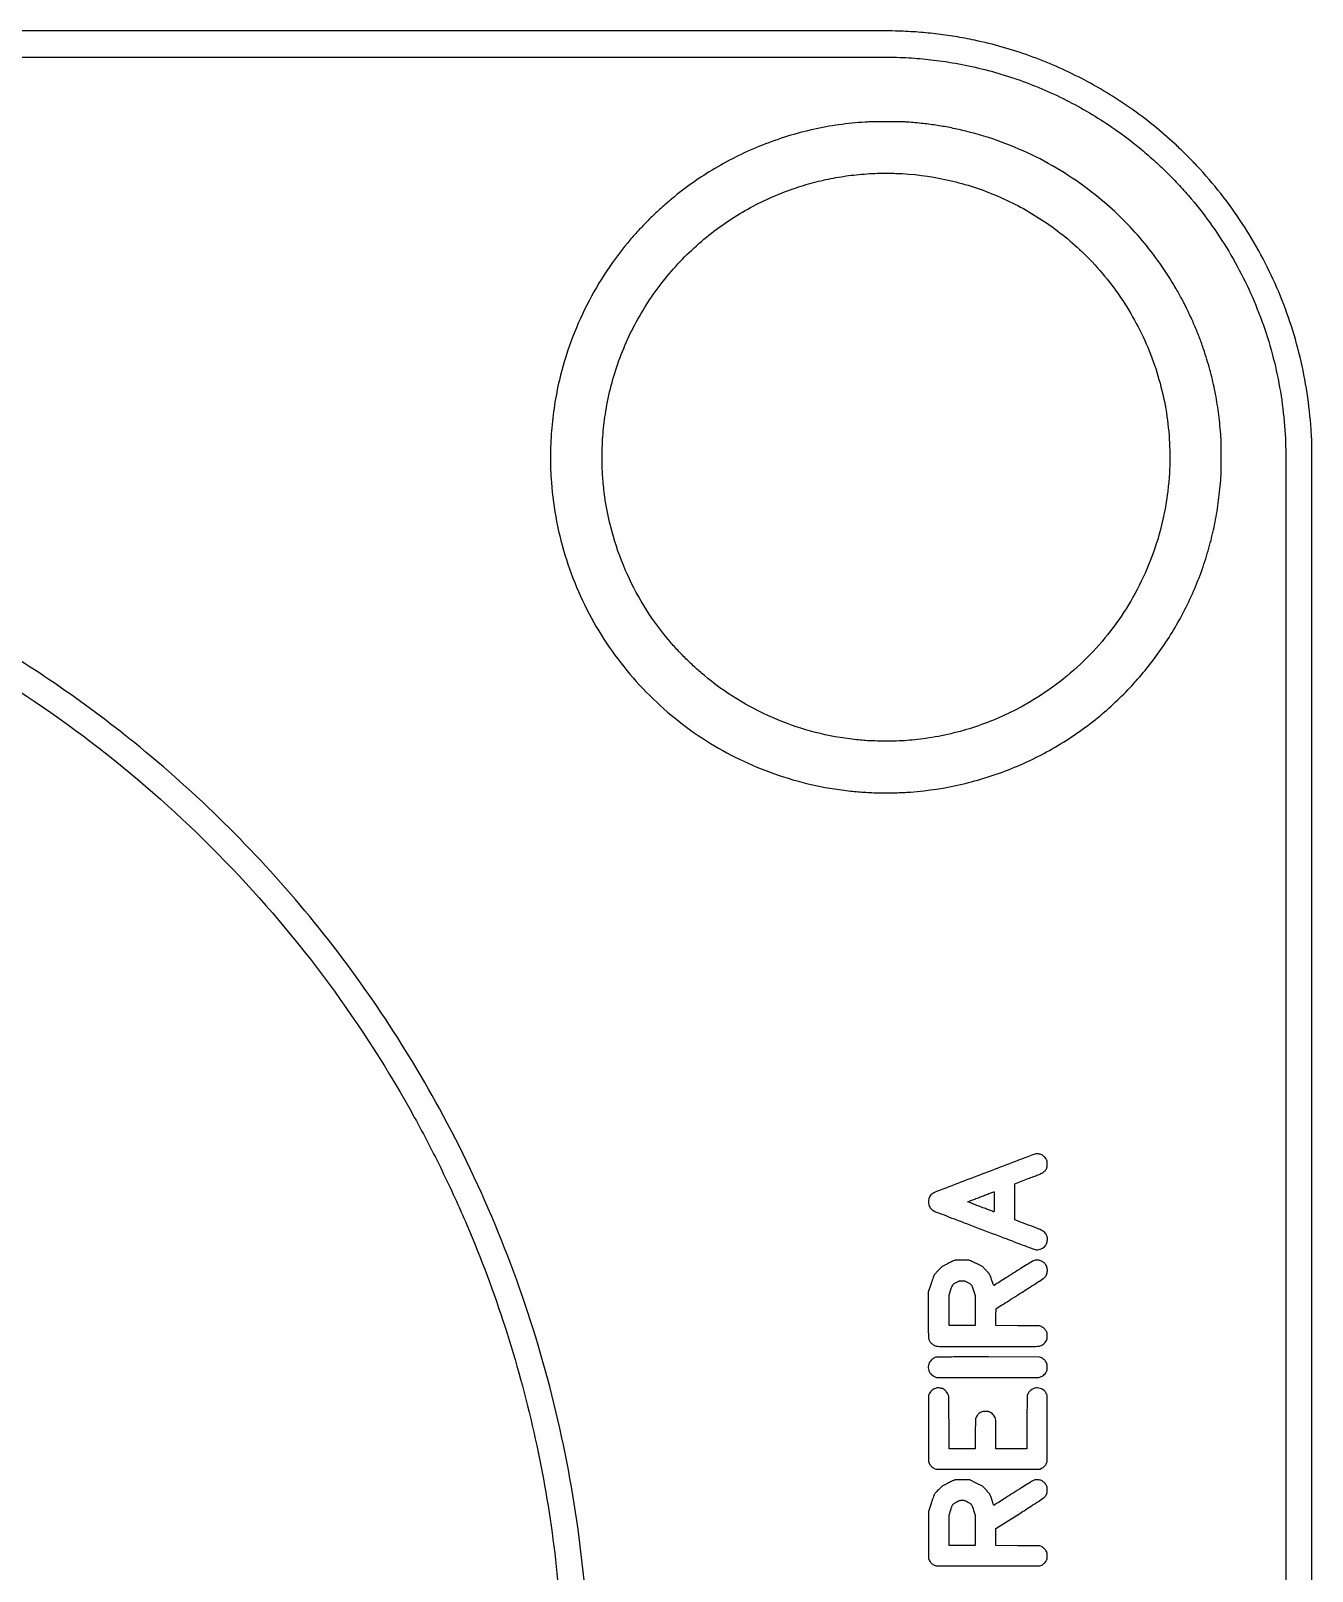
# Model space of a CAD drawing. Extents: x 949 to 24658, y 948 to 49051.
# Drawn here: x 19775 to 24658, y 43184 to 49051 of the extents above; entities that cross this region are included whole.
import ezdxf

# ---------------------------------------------------------------- set-up
doc = ezdxf.new("R2010")
doc.units = 0

msp = doc.modelspace()

# ---------------------------------------------------------------- linework, layer by layer
for points in [[(12801.773457, 48950.839867), (23016.263671, 48950.857232, -0.007553), (23074.5, 48949.977564, -0.006016), (23120.450915, 48948.035404, -0.007398), (23163.271599, 48945.07316, -0.007579), (23205.085118, 48940.919117, -0.006944), (23247.994407, 48935.393522, -0.033167), (23447.714567, 48893.186233, -0.033506), (23639.400218, 48825.042175, -0.03354), (23820.085385, 48731.981991, -0.033385), (23987, 48615.469436, -0.011491), (24039.986633, 48570.917883, -0.011237), (24091.274895, 48523.653874, -0.011248), (24140.339946, 48474.179255, -0.011568), (24186.661059, 48423, -0.042982), (24340.105411, 48211.022037, -0.042981), (24455.047755, 47975.929108, -0.043001), (24528.060553, 47724.753109, -0.043108), (24556.953267, 47465, -0.006147), (24557.272881, 47439.059804), (24557.45501, 40846.15625, -0.000005), (24557.576589, 33590.111823, -0.000003), (24557.572356, 24977, -0.000002), (24557.441941, 13479.946311, -0.000011), (24557.197838, 7129.844974)], [(24657.801289, 25038.31016), (24657.388511, 47458.827213, 0.015093), (24656.22012, 47497.5, 0.000398), (24655.703083, 47505.940016, 0.000265), (24655.097285, 47515.61875, 0.000266), (24654.499262, 47525.013264, 0.00052), (24654.010855, 47532.5, 0.042704), (24611.877402, 47808.401857, 0.043026), (24523.537578, 48072.413164, 0.04304), (24391.350508, 48317.327881, 0.042795), (24218.96044, 48536.5, 0.00625), (24201.081422, 48555.141486, 0.002761), (24177.015791, 48579.344798, 0.002749), (24152.835418, 48603.133397, 0.006723), (24134.708606, 48620.30312, 0.033527), (23965.637508, 48756.414468, 0.033354), (23779.607285, 48868.966688, 0.033376), (23580.391666, 48955.716123, 0.03368), (23372, 49014.880573, 0.011329), (23296.807356, 49029.079727, 0.012098), (23222.672852, 49039.510835, 0.012002), (23147.577679, 49046.408065, 0.010781), (23069.5, 49050.004114, 0.006112), (23020.301589, 49050.606319), (12816.777426, 49050.765049)], [(21897.467259, 42955, 0.027922), (21840.657146, 43473.109084, 0.027917), (21726.468325, 43981.694036, 0.02791), (21556.298429, 44474.507938, 0.027877), (21332.241552, 44945.5, 0.02444), (21094.419644, 45334.583347, 0.0244), (20819.641856, 45698.824366, 0.024397), (20510.647049, 46034.607779, 0.024418), (20170.5, 46338.589338, 0.020281), (19867.369453, 46564.249504, 0.020219), (19546.651338, 46764.850497, 0.020215)], [(19563.021223, 46639.73293, -0.033255), (20064.54968, 46295.259449, -0.033285), (20515.822242, 45887.427843, -0.033285), (20908.98842, 45423.316924, -0.033254), (21237.224502, 44911, -0.006375), (21290.356466, 44811.523917, -0.006086), (21341.784931, 44709.178876, -0.006086), (21390.703714, 44605.619426, -0.006379), (21436.30636, 44502.5, -0.022644), (21582.034578, 44113.379216, -0.022725), (21691.779621, 43713.132572, -0.022723), (21764.751804, 43304.552519, -0.022634), (21800.463641, 42890.5, -0.002979)]]:
    msp.add_lwpolyline(points, format="xyb")
for points in [[(22978, 48704.391131, -0.000611), (22974.822938, 48704.192385, -0.000106), (22968.828125, 48703.826003, -0.000116), (22961.794661, 48703.399278, -0.000104), (22954.5, 48702.959916, 0.040025), (22756.095057, 48675.008868, 0.0393), (22563.416417, 48615.717754, 0.039238), (22382.100067, 48526.894477, 0.039613), (22217.5, 48411.081691, 0.010982), (22176.751954, 48375.752682, 0.010355), (22136.770991, 48337.983412, 0.01033), (22098.291989, 48298.496228, 0.010793), (22062.048287, 48258.01486, 0.030022), (21970.537488, 48137.290498, 0.029703), (21893.786122, 48006.055233, 0.029644), (21832.993774, 47866.389482, 0.029631), (21789.134832, 47720.492862, 0.019771), (21770.456923, 47625.043239, 0.018871), (21759.02686, 47526.922419, 0.018847), (21755.01784, 47428.087694, 0.019587), (21758.563506, 47330.5, 0.029336), (21778.558023, 47182.338656, 0.029227), (21815.770554, 47037.348786, 0.029204), (21869.671982, 46897.576244, 0.02918), (21939.505348, 46764.995745, 0.029281), (22022.803173, 46643.678983, 0.028721), (22120.205916, 46532.097682, 0.028712), (22229.78512, 46432.382169, 0.029221), (22349.450303, 46346.504901, 0.028228), (22475.887633, 46276.178026, 0.028249), (22609.411709, 46220.55997, 0.028247), (22748.359777, 46180.345796, 0.02822), (22891, 46156.034384, 0.012153), (22949.534231, 46150.864949, 0.011221), (23009.830292, 46148.370875, 0.011236), (23070.086322, 46148.586136, 0.012286), (23128.5, 46151.545225, 0.038426), (23323.863778, 46181.470933, 0.038607), (23512.028231, 46240.913933, 0.038643), (23688.654174, 46328.513953, 0.038655), (23849.676754, 46442.242302, 0.03469), (23977.910046, 46564.502474, 0.03467), (24088.033955, 46703.339182, 0.034683), (24177.88015, 46856.008331, 0.034775), (24245.670152, 47019.5, 0.015615), (24269.89934, 47100.013673, 0.016977), (24288.312239, 47179.681137, 0.016662), (24301.54536, 47261.753157, 0.013968), (24310.225816, 47349.5, 0.015271), (24311.277815, 47375.700061, 0.002427), (24311.521371, 47427.097213, 0.002414), (24311.267292, 47478.496522, 0.015471), (24310.20806, 47504.5, 0.013033), (24301.995821, 47588.273612, 0.015759), (24289.776295, 47666.324808, 0.016107), (24272.93816, 47741.969972, 0.014835), (24250.856879, 47818.5, 0.009437), (24235.161372, 47864.40619, 0.010048), (24218.051007, 47908.729063, 0.009929), (24198.976814, 47952.811835, 0.00876), (24177.385159, 47998, 0.003313), (24164.673308, 48023.031818, 0.006015), (24153.899741, 48043.30111, 0.006172), (24142.832528, 48062.951816, 0.003714), (24129.244784, 48086, 0.021955), (24069.227678, 48176.806746, 0.021248), (24000.855594, 48263.033861, 0.021231), (23925.354213, 48343.212851, 0.021834), (23844, 48415.918363, 0.027667), (23728.658779, 48500.074883, 0.027907), (23605.053491, 48570.718002, 0.027947), (23474.525041, 48627.068033, 0.02793), (23338.5, 48668.52243, 0.010215), (23283.577201, 48680.777695, 0.011417), (23230.193219, 48690.286826, 0.011094), (23175.098836, 48697.560324, 0.008666), (23115, 48703.089377, 0.015373), (23098.239176, 48703.821701, 0.000855), (23045.927341, 48704.408207, 0.000778), (22993.210971, 48704.827095, 0.017524)], [(23096, 48506.997249, -0.043956), (23288.07702, 48478.214313, -0.044696), (23471.045262, 48416.373336, -0.044835), (23639.597202, 48323.222742, -0.044807), (23788.883171, 48201.5, -0.053202), (23936.081186, 48023.477166, -0.053446), (24042.136614, 47818.667256, -0.053492), (24102.303269, 47596.198771, -0.053471), (24113.917319, 47366, -0.063383), (24064.137494, 47097.061879, -0.063467), (23948.587354, 46849.298615, -0.063444), (23774.540083, 46638.361398, -0.063253), (23553, 46477.554149, -0.022899), (23466.198262, 46435.007582, -0.022262), (23375.057866, 46400.135231, -0.022251), (23281.133046, 46373.489846, -0.022822), (23186, 46355.559223, -0.008958), (23143.620572, 46350.331274, -0.010931), (23103.802847, 46347.020297, -0.010716), (23063.224477, 46345.409728, -0.008044), (23018.524881, 46345.313568, -0.004461), (22983.704313, 46346.109638, -0.009023), (22956.311766, 46347.475633, -0.009273), (22929.468144, 46349.801162, -0.005005), (22896.5, 46353.608343, -0.036147), (22746.673564, 46383.549836, -0.035435), (22601.686818, 46434.893323, -0.035367), (22465.137731, 46506.310609, -0.035689), (22340.454049, 46596.06755, -0.012509), (22304.003562, 46628.056892, -0.010533), (22267.001268, 46663.678481, -0.010528), (22231.509615, 46700.849693, -0.012452), (22199.60192, 46737.5, -0.035767), (22110.871835, 46861.807289, -0.03534), (22040.36534, 46997.978201, -0.035313), (21989.692442, 47142.828624, -0.035583), (21960.064938, 47293, -0.006824), (21956.265719, 47327.397473, -0.009072), (21953.807298, 47358.765427, -0.008876), (21952.453514, 47390.736396, -0.00611), (21952.005721, 47427, -0.00925), (21952.843694, 47472.610103, -0.010764), (21955.374758, 47515.902717, -0.010919), (21959.724163, 47558.495688, -0.010089), (21966.022583, 47602, -0.045557), (22016.212341, 47794.532689, -0.046059), (22100.309649, 47974.045692, -0.046085), (22215.796835, 48135.038883, -0.045715), (22359.10584, 48272.632395, -0.022373), (22435.679253, 48328.340097, -0.021678), (22517.71594, 48377.611422, -0.021718), (22603.553128, 48419.508512, -0.022668), (22691.5, 48453.147594, -0.01752), (22767.223991, 48475.329419, -0.018382), (22843.119002, 48491.756893, -0.018204), (22920.705217, 48502.690356, -0.016481), (23001.5, 48508.40677, -0.011213), (23017.543381, 48508.651456, -0.001935), (23047.935393, 48508.315781, -0.002044), (23078.394347, 48507.736928, -0.00945)], [(23603.933925, 44772.991588, 0.049216), (23597.530061, 44771.246189, 0.000027), (23410.963282, 44700.062332, 0.000051), (23226.870282, 44629.789479, 0.026258), (23215.70494, 44624.840008, 0.121034), (23202.587822, 44613.550413, 0.113985), (23195.83195, 44597.219589, 0.112725), (23196.887002, 44579.431197, 0.116309), (23205.573558, 44564.093892, 0.02162), (23208.034545, 44561.656108, 0.016282), (23210.935792, 44559.188186, 0.016558), (23213.830883, 44557.036291, 0.034783), (23216.23877, 44555.604228, 0.02472), (23220.390432, 44553.76228, 0.000187), (23255.057639, 44540.405, 0.000698), (23294.816263, 44525.166759, 0.000448), (23341, 44507.587267, -0.000022), (23391.772971, 44488.310428, -0.000019), (23445.51875, 44467.899933, -0.000019), (23494.556905, 44449.273032, -0.000052), (23529, 44436.184428, 0.000742), (23555.600591, 44426.118017, 0.001121), (23578.79547, 44417.439081, 0.000421), (23598.776532, 44410.032851, 0.027084), (23602.325003, 44408.935315, 0.076641), (23611.266015, 44408.102953, 0.058758), (23620.938429, 44409.838444, 0.057437), (23630.168973, 44413.846678, 0.065338), (23637.810179, 44419.714941, 0.042194), (23642.489622, 44425.258636, 0.052555), (23645.789008, 44431.133583, 0.051359), (23647.842945, 44437.679011, 0.037709), (23648.799976, 44445.230755, 0.029104), (23648.74647, 44452.349628, 0.048267), (23647.777711, 44458.270964, 0.049469), (23645.714311, 44463.794958, 0.032423), (23642.328636, 44469.692209, 0.073973), (23636.418119, 44476.248212, 0.057201), (23628.336945, 44481.487176, 0.022119), (23613.834022, 44487.905874, 0.002028), (23577.07544, 44502.094675), (23525.5, 44521.762735), (23525.249669, 44590.631367), (23524.999338, 44659.5), (23575.749669, 44678.859498, 0.002026), (23596.178382, 44686.747302, 0.00325), (23613.534816, 44693.660154, 0.001998), (23627.718826, 44699.482668, 0.045278), (23631.621517, 44701.534405, 0.038422), (23635.993804, 44704.867316, 0.033557), (23640.021558, 44708.974887, 0.033265), (23643.49866, 44713.625609, 0.035984), (23646.22797, 44718.579659, 0.031404), (23647.400915, 44721.614303, 0.040007), (23648.073289, 44724.537611, 0.028457), (23648.402985, 44728.223821, 0.008007), (23648.49709, 44734, 0.007932), (23648.401301, 44740.144972, 0.034184), (23648.037349, 44743.779959, 0.045014), (23647.231685, 44746.831839, 0.021216), (23645.678699, 44750.604575, 0.048907), (23642.498512, 44756.024118, 0.035452), (23637.9914, 44761.383116, 0.035472), (23632.776361, 44766.047717, 0.049202), (23627.468219, 44769.379378, 0.04227), (23623.564643, 44770.928069, 0.013608), (23617.550674, 44772.566524, 0.010253), (23611.543663, 44773.898881, 0.103981), (23609, 44773.874827, -0.010623), (23608.646114, 44773.804774, -0.000394), (23607.30559, 44773.569974, -0.000715), (23605.719613, 44773.295805, -0.000502)], [(23446, 44590.393011, -0.000805), (23445.961338, 44566.383676, -0.010734), (23445.743313, 44557.554048, -0.02572), (23445.307679, 44553.103929, -0.486402), (23444.25, 44552.503435, 0.006152), (23442.872891, 44553.048288, 0.000029), (23428.653227, 44558.471975, 0.000137), (23412.478314, 44564.635278, 0.000087), (23393.612049, 44571.81444, -0.001092), (23374.927056, 44578.967655, -0.00186), (23359.345769, 44585.038365, -0.000215), (23345.607234, 44590.45689, -0.693617), (23345.612049, 44590.721905, 0.006993), (23346.322426, 44590.984242, 0.000009), (23360.632914, 44596.497896, 0.000078), (23376.65013, 44602.672303, 0.000048), (23395.5, 44609.944094, -0.000359), (23414.340612, 44617.198864, -0.000586), (23430.326563, 44623.31977, -0.000052), (23444.662291, 44628.787862, -0.066652), (23445.25, 44628.926205, -0.436985), (23445.556998, 44628.653738, -0.000375), (23445.779687, 44617.63752, -0.003045), (23445.946117, 44605.191819, -0.001821)], [(23297.251479, 44367.834351, 0.047542), (23294.571818, 44366.96021, 0.003745), (23287.714589, 44363.915781, 0.005065), (23279.583752, 44360.133026, 0.003855), (23270.751479, 44355.830638), (23248.5, 44344.778388), (23234.190554, 44330.639194, 0.004886), (23226.805283, 44323.197756, 0.016693), (23222.21423, 44318.154088, 0.025428), (23219.175968, 44314.192325, 0.040722), (23217.052153, 44310.5, 0.022546), (23215.460908, 44306.688595, 0.002441), (23212.230797, 44297.715316, 0.002992), (23208.499093, 44286.984093, 0.002408), (23204.6116, 44275.403205), (23195, 44246.30641), (23195, 44160.334706, 0.000492), (23195.04852, 44111.018565, 0.003852), (23195.270413, 44088.075593, 0.006053), (23195.670404, 44074.511328, 0.0608), (23196.588257, 44068.931501, 0.06821), (23200.954746, 44059.171923, 0.067578), (23207.797323, 44050.912534, 0.067289), (23216.623998, 44044.748464, 0.066639), (23226.799221, 44041.124378, 0.052161), (23237.20754, 44040.029061, 0.000084), (23421.627786, 44039.945761, 0.000094), (23605.485093, 44039.928457, 0.046527), (23617.11351, 44041.013985, 0.059715), (23625.777956, 44043.745145, 0.056697), (23633.717299, 44048.481763, 0.056201), (23640.450741, 44054.926232, 0.056649), (23645.559382, 44062.692092, 0.022237), (23647.224387, 44066.378645, 0.051684), (23648.05117, 44069.292475, 0.036567), (23648.410501, 44072.870212, 0.006749), (23648.5, 44079.5, 0.006907), (23648.408765, 44086.104664, 0.035947), (23648.047117, 44089.727724, 0.049865), (23647.219573, 44092.706288, 0.021444), (23645.560382, 44096.487237, 0.044805), (23642.086673, 44102.204753, 0.040773), (23637.549113, 44107.40965, 0.040407), (23632.18181, 44111.853209, 0.042115), (23626.240752, 44115.306867), (23619.5, 44118.5), (23536.25, 44118.777584), (23453, 44119.055169), (23453, 44151.420595, -0.001612), (23453.053419, 44167.988834, -0.008146), (23453.263714, 44177.235243, -0.006308), (23453.578275, 44183.320429, -0.29301), (23454.283112, 44184.278399, 0.048929), (23455.273462, 44184.774242, 0.000032), (23481.176458, 44201.087488, 0.000396), (23510.022207, 44219.288538, 0.000242), (23544.033112, 44240.809409, 0.000931), (23583.054881, 44265.629329, 0.002333), (23611.407486, 44283.92408, 0.001386), (23632.866766, 44297.998005, 0.046759), (23637.630002, 44301.823876, 0.04183), (23642.433026, 44307.332899, 0.054661), (23645.776123, 44313.115054, 0.053463), (23647.836428, 44319.587432, 0.037683), (23648.797037, 44327.169285, 0.032839), (23648.681863, 44334.86859, 0.051868), (23647.472936, 44341.3553, 0.053643), (23644.99467, 44347.298253, 0.038205), (23641.046497, 44353.342373, 0.080146), (23631.99521, 44361.873688, 0.07921), (23620.684899, 44367.167894, 0.07967), (23608.348284, 44368.664166, 0.082505), (23596.320459, 44366.189117, 0.046105), (23592.835244, 44364.463564, 0.000572), (23571.619135, 44351.367716, 0.001687), (23547.134643, 44336.101208, 0.001103), (23519, 44318.33997, -0.000052), (23491.129578, 44300.663495, -0.000085), (23467.495402, 44285.682928, -0.000007), (23446.294015, 44272.249898, -0.009961), (23445.473709, 44271.752793, -0.450173), (23444.874445, 44271.952113, -0.004105), (23442.84121, 44276.822255, -0.009461), (23440.46017, 44282.991109, -0.004558), (23437.631455, 44290.97958, 0.005504), (23434.536782, 44299.666853, 0.009311), (23431.729722, 44306.86472, 0.010243), (23429.290953, 44312.461316, 0.042891), (23427.47704, 44315.650338, 0.025367), (23425.492907, 44318.240851, 0.005495), (23421.794216, 44322.49792, 0.005718), (23417.397636, 44327.334762, 0.005442), (23412.819294, 44332.151092), (23401.5, 44343.802184), (23378.5, 44355.271699, 0.004842), (23369.304901, 44359.746409, 0.006091), (23360.699604, 44363.703803, 0.004937), (23353.422, 44366.858095, 0.047317), (23350.200779, 44367.870607, 0.048391), (23342.681724, 44368.726002, 0.004314), (23323.62459, 44368.877373, 0.004198), (23304.531169, 44368.703984, 0.050753)], [(23343.766657, 44284.593821, -0.022513), (23353.491272, 44279.133737, -0.092653), (23358.450928, 44274.592337, -0.070271), (23362.099121, 44267.982129, -0.009584), (23367.446784, 44253.093374), (23374, 44233.686749), (23374, 44176.343374), (23374, 44119), (23324, 44119), (23274, 44119), (23274, 44176.749308), (23274, 44234.498615), (23280.121012, 44252.999308, -0.011492), (23285.230512, 44267.329619, -0.070755), (23289.022591, 44274.160836, -0.089211), (23294.206701, 44278.940336, -0.023762), (23304, 44284.539108, -0.006598), (23310.817283, 44287.90514, -0.044609), (23314.341928, 44289.216878, -0.053566), (23317.786942, 44289.773159, -0.011877), (23323.766657, 44289.948483, -0.011774), (23329.792035, 44289.84009, -0.055071), (23333.216863, 44289.316991, -0.045069), (23336.740339, 44288.02413, -0.006209)], [(23224.734467, 43998.916977, 0.038509), (23220.392712, 43997.528001, 0.033521), (23216.100286, 43995.435332, 0.031584), (23211.884894, 43992.650694, 0.026279), (23207.773771, 43989.19162, 0.124103), (23197.06396, 43972.549929, 0.13084), (23195.808342, 43953.165621, 0.129332), (23204.374468, 43935.556382, 0.119862), (23220.717689, 43923.833938), (23226.5, 43921.5), (23418, 43921.213214, 0.000321), (23507.613615, 43921.136528, 0.001081), (23566.234502, 43921.250698, 0.000452), (23609.576777, 43921.467985, 0.040805), (23615.945918, 43922.026603, 0.055646), (23625.373067, 43924.739724, 0.062413), (23633.581221, 43929.396633, 0.063068), (23640.318505, 43935.886584, 0.058766), (23645.413437, 43944, 0.018454), (23647.158094, 43948.053677, 0.047515), (23648.021749, 43951.119785, 0.037082), (23648.40134, 43954.705302, 0.007836), (23648.5, 43961, 0.007587), (23648.406602, 43967.154581, 0.034825), (23648.050437, 43970.705453, 0.047976), (23647.260203, 43973.611948, 0.023792), (23645.739494, 43977.121146, 0.035684), (23642.22051, 43983.157019, 0.04589), (23638.129166, 43988.105253, 0.046045), (23633.215774, 43992.211676, 0.036295), (23627.236722, 43995.727657), (23619.604083, 43999.5), (23424.052041, 43999.654577, 0.000402), (23346.771926, 43999.653504, 0.000721), (23283.295848, 43999.510084, 0.000096), (23227.90909, 43999.294501, 0.057202)], [(23222.214159, 43880.167946, 0.057324), (23214.068899, 43876.162212, 0.051156), (23206.698443, 43870.277208, 0.051733), (23200.75424, 43863.095527, 0.06203), (23196.828976, 43855.254315, 0.081219), (23196.066946, 43851.021953, 0.001434), (23195.760167, 43827.764378, 0.002193), (23195.551179, 43792.555123, 0.000387), (23195.5, 43726.5), (23195.5, 43601.5), (23198.693133, 43594.759248, 0.042115), (23202.146791, 43588.81819, 0.040407), (23206.59035, 43583.450887, 0.040773), (23211.795247, 43578.913327, 0.044805), (23217.512763, 43575.439618), (23223.5, 43572.5), (23422.020982, 43572.5), (23620.541963, 43572.5), (23627.125983, 43575.74128, 0.044329), (23632.827239, 43579.205946, 0.040002), (23638.043075, 43583.731212, 0.040024), (23642.468958, 43589.026458, 0.044505), (23645.819944, 43594.781935), (23648.5, 43600.5), (23648.5, 43727), (23648.5, 43853.5), (23646.230881, 43858.420341, 0.139751), (23631.672256, 43875.364826, 0.14408), (23610.542466, 43881.833839, 0.144933), (23589.370566, 43875.815476, 0.141829), (23574.674396, 43859.200712), (23571.5, 43852.5), (23571.231451, 43751.25), (23570.962901, 43650), (23511.981451, 43650), (23453, 43650), (23452.994208, 43701.75, 0.00171), (23452.922689, 43721.999231, 0.002426), (23452.710086, 43740.008288, 0.001367), (23452.415224, 43755.211205, 0.035066), (23452.035116, 43759.320768, 0.058101), (23449.358414, 43768.685433, 0.059607), (23444.614655, 43777.095897, 0.060183), (23438.069246, 43784.081954, 0.061375), (23430.08912, 43789.254966, 0.017477), (23426.000981, 43791.068809, 0.047704), (23422.970351, 43791.964297, 0.038867), (23419.492809, 43792.363431, 0.008627), (23413.5, 43792.479267, 0.008683), (23407.511754, 43792.387681, 0.038513), (23404.01364, 43792.002576, 0.046874), (23400.948371, 43791.120094, 0.017107), (23396.799288, 43789.325604, 0.0419), (23390.793981, 43785.837817, 0.043898), (23385.554454, 43781.445546, 0.043898), (23381.162183, 43776.206019, 0.0419), (23377.674396, 43770.200712), (23374.5, 43763.5), (23374.218443, 43706.75), (23373.936885, 43650), (23323.968443, 43650), (23274, 43650), (23274, 43746.816341, 0.000707), (23273.938332, 43790.415546, 0.001937), (23273.731871, 43821.213821, 0.001154), (23273.434772, 43844.269675, 0.04152), (23272.913047, 43849.566341, 0.066204), (23269.912856, 43858.824203, 0.05768), (23264.489778, 43867.458093, 0.058563), (23257.338367, 43874.50073, 0.073528), (23249.246659, 43879.06896, 0.046773), (23242.737945, 43880.896121, 0.034907), (23235.324095, 43881.718082, 0.035572), (23228.104609, 43881.497945, 0.060307)], [(23293.5, 43530.151539, 0.020703), (23290.481913, 43528.898768, 0.002479), (23283.946875, 43525.823765, 0.002951), (23276.215622, 43522.082802, 0.002422), (23268, 43517.997941), (23247.5, 43507.681082), (23233.858032, 43494.090541, 0.006177), (23227.713822, 43487.816351, 0.012136), (23223.012223, 43482.649702, 0.014514), (23219.602601, 43478.476275, 0.049405), (23217.74798, 43475.5, 0.026487), (23216.324461, 43472.184625, 0.00216), (23213.099723, 43463.303125, 0.002897), (23209.357841, 43452.663088, 0.002225), (23205.389948, 43441), (23195.5, 43411.5), (23195.5, 43322), (23195.5, 43232.5), (23198.674396, 43225.799288, 0.0419), (23202.162183, 43219.793981, 0.043898), (23206.554454, 43214.554454, 0.043898), (23211.793981, 43210.162183, 0.0419), (23217.799288, 43206.674396), (23224.5, 43203.5), (23422.5, 43203.5), (23620.5, 43203.5), (23627.234365, 43206.87958, 0.041894), (23632.989929, 43210.399307, 0.040335), (23638.15728, 43214.869824, 0.040637), (23642.504143, 43220.075672, 0.044077), (23645.819944, 43225.781935, 0.023782), (23647.277326, 43229.319947, 0.044923), (23648.050341, 43232.304926, 0.033096), (23648.404823, 43235.930998, 0.007821), (23648.5, 43242.015586, 0.007643), (23648.40215, 43248.416657, 0.039196), (23648.016283, 43251.945243, 0.050031), (23647.121872, 43254.972828, 0.01748), (23645.25872, 43259.120587, 0.044329), (23641.794749, 43264.82486, 0.040047), (23637.270881, 43270.041546, 0.040068), (23631.975961, 43274.467668, 0.044498), (23626.218065, 43277.819944), (23620.5, 43280.5), (23536.75, 43280.76675), (23453, 43281.033499), (23453, 43313.389535), (23453, 43345.745572), (23543.901453, 43403.904044, 0.000802), (23586.593627, 43431.314948, 0.002645), (23614.615306, 43449.580515, 0.001739), (23634.658459, 43462.897195, 0.059112), (23638.991046, 43466.606112, 0.024255), (23640.788178, 43468.756217, 0.014319), (23642.730414, 43471.482101, 0.014308), (23644.518057, 43474.321895, 0.023717), (23645.839593, 43476.824854, 0.024118), (23647.283562, 43480.336321, 0.044806), (23648.051931, 43483.316149, 0.032903), (23648.405062, 43486.944284, 0.007811), (23648.5, 43493.021027, 0.007629), (23648.402252, 43499.426691, 0.039209), (23648.016533, 43502.954807, 0.050093), (23647.122204, 43505.980726, 0.017499), (23645.25872, 43510.126029, 0.044395), (23641.781714, 43515.845854, 0.040293), (23637.245679, 43521.065147, 0.040449), (23631.951211, 43525.469933, 0.045646), (23626.218065, 43528.766573, 0.055677), (23619.785971, 43530.893655, 0.038225), (23612.161136, 43531.903897, 0.038344), (23604.509279, 43531.740615, 0.057848), (23598, 43530.329017, 0.055096), (23593.655315, 43528.287864, 0.001285), (23574.376624, 43516.418809, 0.002532), (23550.084446, 43501.206171, 0.001169), (23518.627567, 43481.181035, -0.000403), (23490.283953, 43463.076739, -0.000672), (23466.38442, 43447.883381, -0.000018), (23444.744712, 43434.16858, -0.379189), (23444.514315, 43434.205767, -0.089684), (23444.368559, 43434.468184, -0.000126), (23442.538681, 43439.847944, -0.001058), (23440.500771, 43445.886187, -0.000652), (23438.126923, 43453, 0.005394), (23435.560689, 43460.454127, 0.006092), (23432.932775, 43467.553226, 0.005601), (23430.559076, 43473.532249, 0.032906), (23429.076077, 43476.564172, 0.038609), (23427.221143, 43479.287884, 0.007468), (23423.425681, 43483.886601, 0.007903), (23418.822891, 43489.126727, 0.007225), (23413.919025, 43494.380201), (23401.666244, 43507.132057), (23377.277157, 43519.316028), (23352.88807, 43531.5), (23325.694035, 43531.744139, 0.001818), (23309.868466, 43531.828666, 0.012784), (23302.16365, 43531.64478, 0.026696), (23297.32854, 43531.145932, 0.049003)], [(23343.872851, 43448.063738, -0.0099), (23348.766177, 43445.488322, -0.013208), (23353.096899, 43442.946861, -0.013249), (23356.546627, 43440.668907, -0.065391), (23358.262164, 43439.100283, -0.06995), (23359.693575, 43436.816307, -0.009772), (23361.873886, 43431.66829, -0.009746), (23364.453089, 43424.848855, -0.00509), (23367.412976, 43416.261086), (23374.016575, 43396.449083), (23373.758287, 43338.974541), (23373.5, 43281.5), (23323.75, 43281.240665), (23274, 43280.981329), (23274, 43339.269502), (23274, 43397.557675), (23280.48671, 43416.960246, -0.004442), (23283.697204, 43426.286865, -0.013122), (23286.126469, 43432.612799, -0.017544), (23288.10294, 43436.945465, -0.073976), (23289.73671, 43439.279311, -0.055383), (23291.482717, 43440.755068, -0.009987), (23295.066408, 43443.057593, -0.010661), (23299.394621, 43445.592352, -0.009469), (23304, 43448.046047, -0.005649), (23311.339406, 43451.675937, -0.039476), (23315.06539, 43453.117209, -0.054649), (23318.477689, 43453.74163, -0.016383), (23323.765377, 43453.948146, -0.016351), (23329.098042, 43453.80719, -0.056453), (23332.498581, 43453.216767, -0.039773), (23336.238676, 43451.79101, -0.005242)]]:
    msp.add_lwpolyline(points, format="xyb", close=True)

doc.saveas('drawing.dxf')
